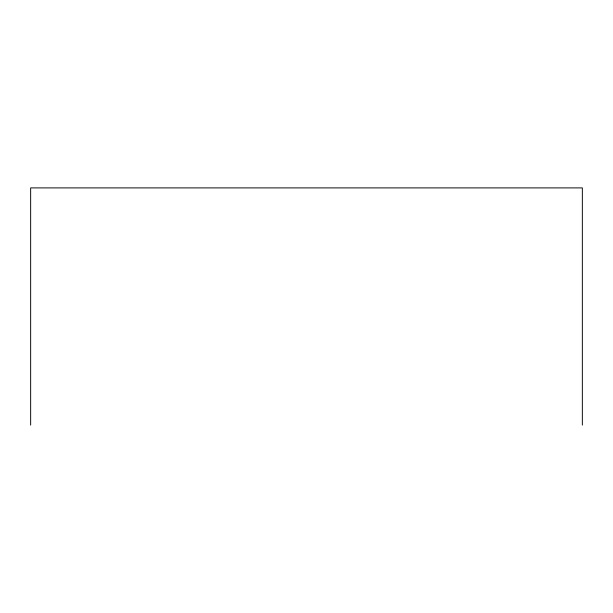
<?xml version="1.0" encoding="UTF-8"?>
<svg xmlns="http://www.w3.org/2000/svg" width="613" height="613" viewBox="0 0 613 613"><rect width="100%" height="100%" fill="white"/><g stroke="black" fill="none" stroke-linecap="round" stroke-linejoin="round"><path stroke-width="0.92" d="M582.35 425.1L582.35 187.9L30.65 187.9L30.65 425.1"/></g></svg>
